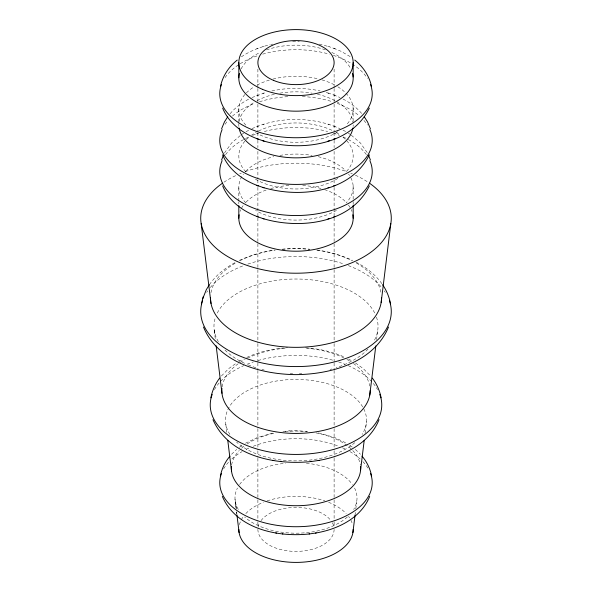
<?xml version="1.0" encoding="UTF-8"?>
<svg xmlns="http://www.w3.org/2000/svg" width="592" height="592" viewBox="0 0 592 592"><rect width="100%" height="100%" fill="white"/><g stroke="black" fill="none" stroke-linecap="round" stroke-linejoin="round"><path stroke-width="0.44" stroke-dasharray="2.96 2.22" d="M238.835 203.796L238.835 201.99M238.835 201.095L238.835 186.687M365.072 433.277L366.507 421.504M355.03 515.195L355.363 512.472M355.814 508.831L356.702 501.557M376.564 339.593L377.57 331.394M224.442 153.039L231.605 143.005L240.7 135.183M209.427 284.663C216.08 274.962 225.626 267.503 236.016 262.13M230.073 113.76C235.601 107.174 242.779 102.061 250.453 98.257M221.423 375.972L228.734 368.594L236.511 362.97M231.561 454.249L236.659 449.446M239.442 447.278L242.172 445.339M241.388 56.847C250.009 50.89 259.969 47.212 270.07 44.644M241.388 134.65L243.719 133.163M238.798 361.512L243.49 359.041M245.532 443.201L257.461 437.458L273.46 432.93M246.05 131.683L248.98 130.144M251.977 97.532L265.778 92.5M251.977 128.649C276.072 117.867 304.184 116.661 329.3 124.549M239.264 260.428C250.497 255.241 262.493 251.741 274.747 250.076M246.723 357.42C257.542 352.447 269.249 349.62 281.052 348.244M256.75 48.81L258.356 48.263M256.75 95.49L258.356 94.942M256.75 126.607L258.356 126.059M262.7 46.753L264.062 46.287M262.7 93.432L264.062 92.966M262.7 124.549L264.062 124.083M270.966 44.459L272.757 44.089M271.861 90.953C287.697 87.498 304.303 87.498 320.139 90.953M289.199 430.902L296 430.695L309.091 431.442M282.317 249.18L296 248.499L309.683 249.18M280.608 348.288L287.66 347.682M282.909 431.442L289.421 430.88M292.677 41.766L299.323 41.766M305.435 347.778C319.118 348.732 332.763 351.7 345.277 357.42M310.948 348.244L311.392 348.288M317.253 250.076C329.507 251.741 341.503 255.241 352.736 260.428M319.243 44.089L329.3 46.753M318.54 432.93L334.539 437.458L346.468 443.201M326.222 92.5L329.3 93.432M333.644 48.263L340.814 51.193L350.612 56.847M333.644 94.942L340.023 97.532M333.644 126.059L340.023 128.649M327.938 46.287L335.25 48.81M327.938 92.966L335.25 95.49M327.938 124.083L335.25 126.607M343.02 99.027C350.131 102.705 356.761 107.611 361.927 113.76M343.02 130.144L345.95 131.683M355.984 262.13C366.182 267.399 375.55 274.688 382.203 284.123M348.51 359.041L351.789 360.757M348.281 133.163L350.612 134.65M355.489 362.97L363.266 368.594L370.577 375.972M349.828 445.339L352.558 447.278M351.3 135.183L360.395 143.005L367.558 153.039M355.341 449.446L360.439 454.249M214.874 333.392L214.134 329.396L215.251 338.528M235.017 499.16L236.193 508.232M236.238 508.447L235.461 502.356L236.215 508.772M225.804 424.205L226.906 433.24M236.652 512.435L236.97 515.188M353.135 185.888L353.15 200.658M353.15 201.583L353.15 204.351M353.135 108.092L353.135 122.736M334.11 69.079L334.11 87.564M334.11 88.489L334.11 103.274M334.11 104.199L334.11 131.935M334.11 132.852L334.11 139.327M334.11 140.252L334.11 147.645M334.11 151.345L334.11 179.073M334.11 179.998L334.11 186.465M334.11 187.39L334.11 216.968M334.11 217.893L334.11 242.853M334.11 243.778L334.11 268.731M334.11 269.656L334.11 342.679M334.11 343.604L334.11 362.089M334.11 363.014L334.11 369.482M334.11 370.407L334.11 427.72M334.11 428.645L334.11 449.898M334.11 450.823L334.11 457.298M334.11 458.223L334.11 498.893M334.11 499.818L334.11 521.071M334.11 521.996L334.11 526.621M257.89 69.079L257.89 87.564M257.89 88.489L257.89 103.274M257.89 104.199L257.89 131.935M257.89 132.852L257.89 139.327M257.89 140.252L257.89 147.645M257.89 151.345L257.89 179.073M257.89 179.998L257.89 186.465M257.89 187.39L257.89 216.968M257.89 217.893L257.89 242.853M257.89 243.778L257.89 268.731M257.89 269.656L257.89 342.679M257.89 343.604L257.89 362.089M257.89 363.014L257.89 369.482M257.89 370.407L257.89 427.72M257.89 428.645L257.89 449.898M257.89 450.823L257.89 457.298M257.89 458.223L257.89 498.893M257.89 499.818L257.89 521.071M257.89 521.996L257.89 526.621M238.835 108.884L238.835 123.528M225.574 154.682A76.227 44.008 0 0 1 248.884 136.93M252.525 135.376A76.227 44.008 0 0 1 258.674 133.148M264.335 131.491A76.227 44.008 0 0 1 327.665 131.491M333.326 133.148A76.227 44.008 0 0 1 339.475 135.376M343.116 136.93A76.227 44.008 0 0 1 345.92 138.262M348.34 139.527A76.227 44.008 0 0 1 366.426 154.682M225.064 124.29A76.227 44.008 0 0 1 228.083 120.428M232.471 116.084A76.227 44.008 0 0 1 254.789 103.385M259.466 101.78A76.227 44.008 0 0 1 289.658 96.548M302.342 96.548A76.227 44.008 0 0 1 332.534 101.78M337.211 103.385A76.227 44.008 0 0 1 359.529 116.084M363.917 120.428A76.227 44.008 0 0 1 367.417 125.023M240.041 211.44A57.172 33.004 0 0 1 240.715 209.805M241.521 208.192A57.172 33.004 0 0 1 243.534 205.091M246.013 202.183A57.172 33.004 0 0 1 267.466 189.603M270.744 188.589A57.172 33.004 0 0 1 289.259 185.429M302.741 185.429A57.172 33.004 0 0 1 321.256 188.589M324.534 189.603A57.172 33.004 0 0 1 345.987 202.183M348.466 205.091A57.172 33.004 0 0 1 351.959 211.44M223.991 182.181A95.282 55.012 0 0 1 236.593 175.195M239.679 173.833A95.282 55.012 0 0 1 241.262 173.175M245.31 171.621A95.282 55.012 0 0 1 346.69 171.621M350.738 173.175A95.282 55.012 0 0 1 352.321 173.833M355.407 175.195A95.282 55.012 0 0 1 368.009 182.181M239.412 524.697A57.172 33.004 0 0 1 243.445 516.402M245.821 513.575A57.172 33.004 0 0 1 263.396 502.282M267.177 500.891A57.172 33.004 0 0 1 324.823 500.891M328.604 502.282A57.172 33.004 0 0 1 346.179 513.575M348.555 516.402A57.172 33.004 0 0 1 349.561 517.859M350.856 520.094A57.172 33.004 0 0 1 352.588 524.697M334.11 529.396A38.11 22.008 0 0 1 296 551.396A38.11 22.008 0 0 1 257.89 529.396M258.09 527.124A38.11 22.008 0 0 1 259.681 522.721M261.02 520.657A38.11 22.008 0 0 1 296 507.388A38.11 22.008 0 0 1 330.98 520.657M332.319 522.721A38.11 22.008 0 0 1 333.91 527.124M223.672 468.82A76.227 44.008 0 0 1 229.097 461.627M231.872 458.926A76.227 44.008 0 0 1 242.098 451.6M246.08 449.454A76.227 44.008 0 0 1 249.595 447.804M253.272 446.272A76.227 44.008 0 0 1 338.728 446.272M342.405 447.804A76.227 44.008 0 0 1 345.92 449.454M349.902 451.6A76.227 44.008 0 0 1 360.128 458.926M362.903 461.627A76.227 44.008 0 0 1 368.328 468.82M354.549 488.03A61.02 35.231 0 0 1 353.661 509.475M347.334 517.001A61.02 35.231 0 0 1 244.666 517.001M238.339 509.475A61.02 35.231 0 0 1 237.451 488.03M239.627 484.471A61.02 35.231 0 0 1 285.596 463.24M306.404 463.24A61.02 35.231 0 0 1 352.373 484.471M231.657 464.853A64.639 37.318 0 0 1 239.264 450.512M241.625 448.225A64.639 37.318 0 0 1 244.252 446.035M247.145 443.963A64.639 37.318 0 0 1 276.027 432.907M284.981 431.627A64.639 37.318 0 0 1 307.019 431.627M315.973 432.907A64.639 37.318 0 0 1 360.343 464.853M214.445 389.617A85.751 49.506 0 0 1 243.8 365.641M247.093 364.25A85.751 49.506 0 0 1 253.376 361.956M258.008 360.535A85.751 49.506 0 0 1 333.992 360.535M338.624 361.956A85.751 49.506 0 0 1 344.907 364.25M348.2 365.641A85.751 49.506 0 0 1 377.555 389.617M229.903 434.387A70.552 40.73 0 0 1 296 379.428A70.552 40.73 0 0 1 362.097 434.387M354.8 442.661A70.552 40.73 0 0 1 236.652 442.18M222.126 386.783A74.17 42.824 0 0 1 245.073 359.47M247.434 358.241A74.17 42.824 0 0 1 285.448 348.222M306.552 348.222A74.17 42.824 0 0 1 343.767 357.842M346.927 359.47A74.17 42.824 0 0 1 350.642 361.645M353.417 363.495A74.17 42.824 0 0 1 369.741 386.028M206.726 292.337A95.282 55.012 0 0 1 207.711 290.872M210.293 287.52A95.282 55.012 0 0 1 243.675 265.586M247.796 264.106A95.282 55.012 0 0 1 344.204 264.106M348.325 265.586A95.282 55.012 0 0 1 381.707 287.52M384.289 290.872A95.282 55.012 0 0 1 385.274 292.337M376.46 317.142A82.036 47.36 0 0 1 373.648 341.658M368.002 349.08A82.036 47.36 0 0 1 336.167 367.676M331.846 368.979A82.036 47.36 0 0 1 330.077 369.46M301.853 373.619A82.036 47.36 0 0 1 299.345 373.7M292.655 373.7A82.036 47.36 0 0 1 290.147 373.619M264.224 370.044A82.036 47.36 0 0 1 261.923 369.46M255.833 367.676A82.036 47.36 0 0 1 246.842 364.295M244.526 363.259A82.036 47.36 0 0 1 223.998 349.08M218.352 341.658A82.036 47.36 0 0 1 215.54 317.142M217.286 313.035A82.036 47.36 0 0 1 296 279.017A82.036 47.36 0 0 1 374.714 313.035M210.974 292.692A85.514 49.373 0 0 1 235.535 263.063M240.004 260.658A85.514 49.373 0 0 1 275.273 250.076M282.11 249.262A85.514 49.373 0 0 1 309.89 249.262M316.727 250.076A85.514 49.373 0 0 1 351.996 260.658M356.465 263.063A85.514 49.373 0 0 1 381.026 292.692M225.064 77.611A76.227 44.008 0 0 1 258.674 55.352M262.693 54.138A76.227 44.008 0 0 1 329.307 54.138M333.326 55.352A76.227 44.008 0 0 1 367.417 78.344M337.84 86.795A57.172 33.004 0 0 1 346.179 125.104M337.84 131.779A57.172 33.004 0 0 1 255.574 132.623A57.172 33.004 0 0 0 251.489 135.25M245.821 125.104A57.172 33.004 0 0 1 254.16 86.795M257.046 85.13A57.172 33.004 0 0 1 270.048 79.876M272.993 79.069A57.172 33.004 0 0 1 319.007 79.069M321.952 79.876A57.172 33.004 0 0 1 334.954 85.13M241.144 68.864A57.172 33.004 0 0 1 260.125 52.466M266.481 49.898A57.172 33.004 0 0 1 325.519 49.898M331.875 52.466A57.172 33.004 0 0 1 350.856 68.864M238.894 126.414A57.172 33.004 0 0 1 254.863 101.928M257.046 100.684A57.172 33.004 0 0 1 274.503 94.261M279.89 93.173A57.172 33.004 0 0 1 312.11 93.173M317.497 94.261A57.172 33.004 0 0 1 353.024 122.492M353.172 124.845A57.172 33.004 0 0 1 353.106 126.414M342.96 137.137A57.172 33.004 0 0 1 346.179 171.784M337.84 178.458A57.172 33.004 0 0 1 254.16 178.458M245.821 171.784A57.172 33.004 0 0 1 249.04 137.137M258.563 131.017A57.172 33.004 0 0 1 333.437 131.017M336.426 132.623A57.172 33.004 0 0 1 340.511 135.25M350.856 177.785A57.172 33.004 0 0 1 346.179 202.901M336.426 210.419A57.172 33.004 0 0 1 255.574 210.419M245.821 202.901A57.172 33.004 0 0 1 243.445 174.092M245.821 171.266A57.172 33.004 0 0 1 273.748 156.68M279.89 155.415A57.172 33.004 0 0 1 312.11 155.415M318.252 156.68A57.172 33.004 0 0 1 346.179 171.266M348.555 174.092A57.172 33.004 0 0 1 349.561 175.55M236.904 513.671L236.667 511.858L236.904 513.671"/><path stroke-width="0.89" d="M238.828 218.204L238.835 205.594M353.135 76.967L353.172 62.604M360.543 470.411L364.191 440.522M355.03 515.195L352.891 532.63M369.748 395.138L375.787 345.965M381.152 302.497L390.824 223.591M202.723 298.731L206.327 289.658L209.427 284.663M220.505 86.395C222.673 75.968 228.926 66.607 237.259 60.066M201.354 304.059L203.241 296.71M210.863 397.809C212.284 390.676 215.229 383.853 219.691 378.088M220.342 476.146C221.8 468.79 225.071 461.782 230.029 456.121M221.6 128.827L224.442 121.915L227.728 116.779M221.6 159.944L223.376 155.504M369.341 108.099C351.034 146.076 299.145 151.818 262.7 140.696M369.341 154.778C351.034 192.755 299.145 198.498 262.7 187.375M369.341 185.903C351.034 223.872 299.145 229.615 262.7 218.492M388.53 327.013C373.9 362.445 331.061 374.373 296 374.625C260.939 374.373 218.1 362.445 203.47 327.013M379.028 419.669C369.349 444.104 342.672 456.447 318.23 460.532M369.682 496.392C361.046 518.215 337.359 529.463 315.462 533.066M333.644 139.187L335.25 138.639M333.644 185.866L335.25 185.318M333.644 216.99L335.25 216.435M327.938 141.162L329.3 140.696M327.938 187.842L329.3 187.375M327.938 218.959L329.3 218.492M212.972 419.669C229.023 456.232 275.465 465.43 311.451 461.508M222.318 496.392C236.467 528.915 277.559 537.484 309.594 533.91M310.941 461.582L318.992 460.413M309.083 533.984L316.224 532.948M273.008 460.413L273.77 460.532M275.776 532.948L276.538 533.066M280.549 461.508L281.059 461.582M282.406 533.91L282.917 533.984M222.659 108.099C228.749 123.41 243.275 133.785 258.356 139.187M222.659 154.778C228.749 170.089 243.275 180.464 258.356 185.866M222.659 185.903C228.749 201.206 243.275 211.581 258.356 216.99M256.75 138.639L264.062 141.162M256.75 185.318L264.062 187.842M256.75 216.435L264.062 218.959M354.741 60.066C363.074 66.607 369.327 75.968 371.495 86.395M361.971 456.121C366.929 461.782 370.2 468.79 371.658 476.146M372.309 378.088C376.771 383.853 379.716 390.676 381.137 397.809M364.272 116.779L367.558 121.915L370.4 128.827M382.573 284.663C386.613 290.472 389.262 297.132 390.646 304.059M368.624 155.504L370.4 159.944M211.026 303.504L201.176 223.591M216.154 345.832L221.985 393.325M239.109 532.63L236.97 515.188M227.787 440.478L231.546 471.21M353.158 205.276L353.172 218.204M238.828 62.604L238.835 77.767M369.859 160.639A76.227 44.008 0 0 1 296 215.532A76.227 44.008 0 0 1 222.141 160.639M369.859 129.522A76.227 44.008 0 0 1 296 184.415A76.227 44.008 0 0 1 222.141 129.522M352.862 214.792A57.172 33.004 0 0 1 296 251.208A57.172 33.004 0 0 1 239.138 214.792M369.475 183.18A95.282 55.012 0 0 1 361.201 258.312A95.282 55.012 0 0 1 230.799 258.312A95.282 55.012 0 0 1 222.525 183.18M353.172 529.396A57.172 33.004 0 0 1 296 562.4A57.172 33.004 0 0 1 238.828 529.396M370.481 473.363A76.227 44.008 0 0 1 296 526.725A76.227 44.008 0 0 1 221.519 473.363M360.565 466.622A64.639 37.318 0 0 1 296 505.723A64.639 37.318 0 0 1 231.435 466.622M379.798 394.39A85.751 49.506 0 0 1 296 454.427A85.751 49.506 0 0 1 212.202 394.39M370.17 390.602A74.17 42.824 0 0 1 294.017 433.411A74.17 42.824 0 0 1 221.941 388.308M389.381 300.632A95.282 55.012 0 0 1 296 366.574A95.282 55.012 0 0 1 202.619 300.632M381.514 297.976A85.514 49.373 0 0 1 296 347.341A85.514 49.373 0 0 1 210.486 297.976M370.481 84.367A76.227 44.008 0 0 1 296 137.736A76.227 44.008 0 0 1 221.519 84.367M352.588 73.467A57.172 33.004 0 0 1 296 111.17A57.172 33.004 0 0 1 239.412 73.467M352.913 127.983A57.172 33.004 0 0 1 296 157.849A57.172 33.004 0 0 1 239.087 127.983M262.456 89.333A57.172 33.004 0 0 0 352.862 66.015A57.172 33.004 0 0 0 272.683 32.471A57.172 33.004 0 0 0 262.456 89.333M273.637 80.423A38.11 22.008 0 0 0 333.91 64.876A38.11 22.008 0 0 0 280.453 42.513A38.11 22.008 0 0 0 273.637 80.423"/></g></svg>
